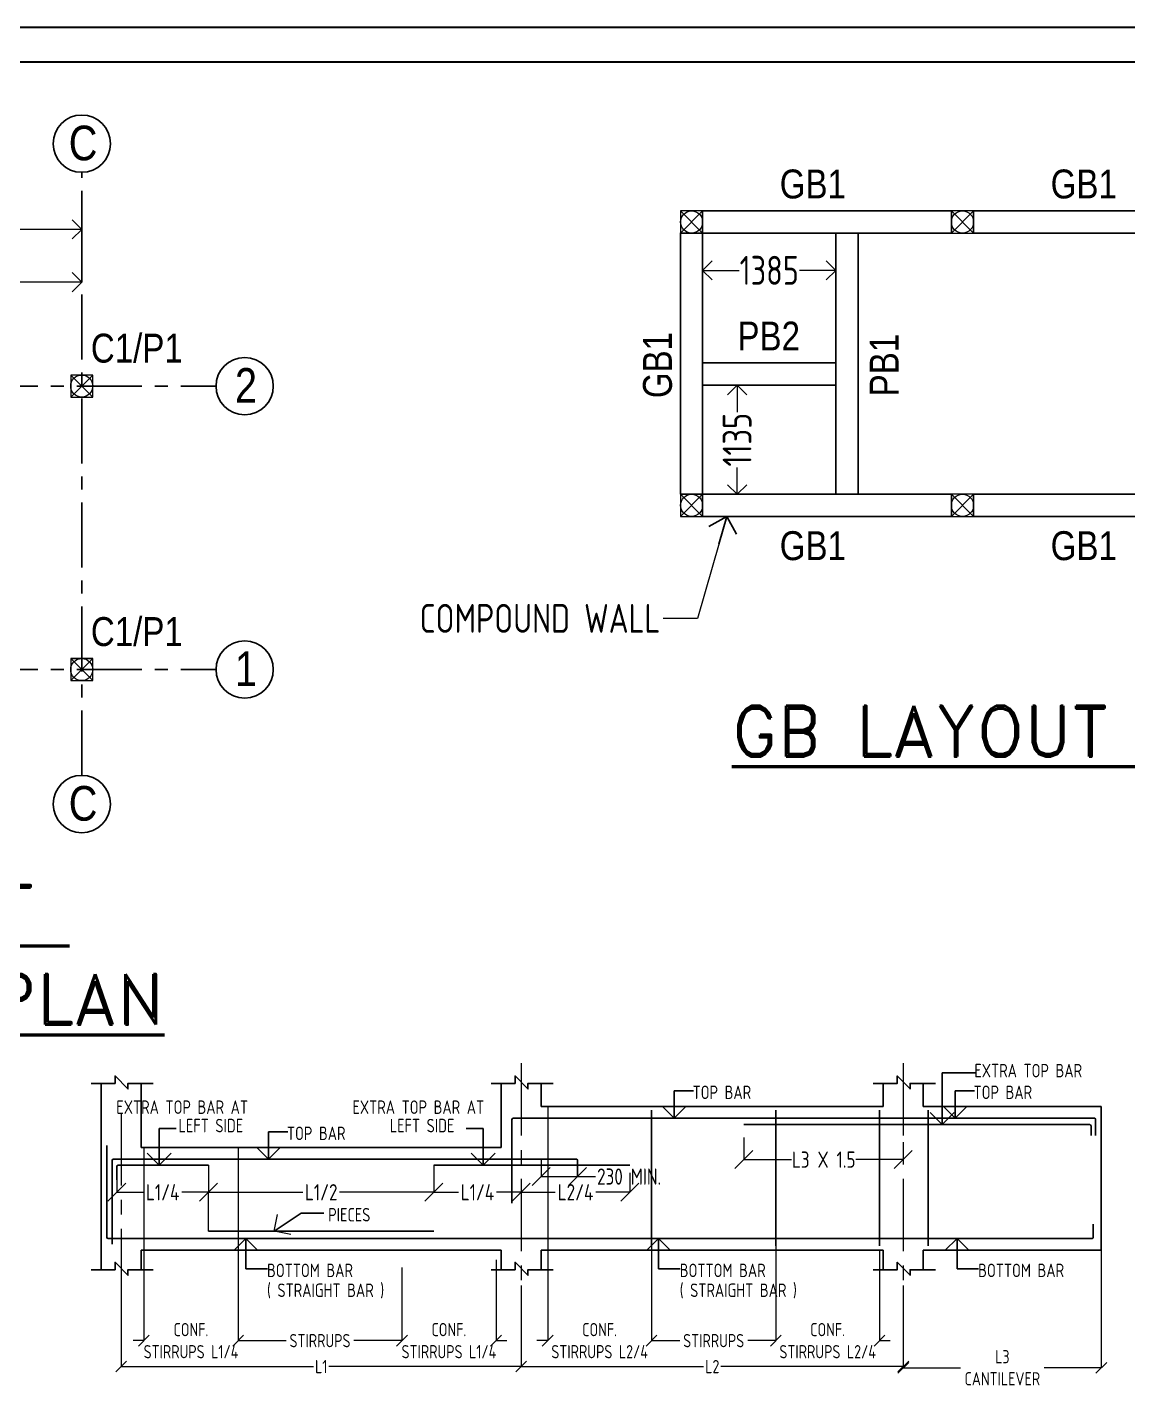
# Model space of a CAD drawing. Header units: inches. Extents: x -605 to 2991212, y -2872845 to 0.
# Drawn here: x 2343045 to 2354475, y -2798956 to -2784738 of the extents above; entities that cross this region are included whole.
import ezdxf
from ezdxf.enums import TextEntityAlignment as Align

# ---------------------------------------------------------------- set-up
doc = ezdxf.new("R2010")
doc.units = ezdxf.units.IN
doc.header["$LTSCALE"] = 600
doc.header["$MEASUREMENT"] = 0
doc.linetypes.add('CENTER', pattern=[2, 1.25, -0.25, 0.25, -0.25])
doc.linetypes.add('CONTINOUS', pattern=[0])
for name, color, linetype, lineweight in [('CENTRE LINE', 251, 'CENTER', 0), ('DIM', 251, 'Continuous', 0), ('PV_TEXT_ROMANS', 7, 'Continuous', 0), ('rDIMension', 1, 'Continuous', 18), ('rRCC 1', 3, 'Continuous', 25), ('rRCC 2', 40, 'Continuous', 15), ('rREINF 1', 1, 'Continuous', 25), ('rSHEET', 2, 'Continuous', 30), ('TEXT6', 6, 'Continuous', 50)]:
    doc.layers.add(name, color=color, linetype=linetype, lineweight=lineweight)
doc.layers.add('rFOUNDATION', color=7, linetype='CONTINOUS', lineweight=15, true_color=0xd26722)
doc.layers.add('SnT-CENTER2', color=8, linetype='CENTER')
doc.layers.add('SnT-ROAD', color=25, linetype='Continuous')
doc.styles.add('DIM', font='geniso.shx', dxfattribs={"width": 0.85})
doc.styles.add('J.P', font='ARIALN.TTF')
doc.styles.add('ROMAND', font='romand.shx')
doc.dimstyles.new('ST-100', dxfattribs={"dimscale": 100, "dimtxt": 2.5, "dimasz": 2, "dimexe": 0.18, "dimexo": 0.0625, "dimgap": 0.2, "dimtad": 0, "dimdec": 0, "dimzin": 0, "dimdsep": 46, "dimtxsty": 'DIM', "dimblk": 'OPEN90', "dimcen": 0.09, "dimclrd": 256, "dimclrt": 7, "dimadec": 0, "dimazin": 0, "dimtfac": 1, "dimtdec": 0, "dimtofl": 0, "dimtmove": 0, "dimatfit": 3, "dimldrblk": 'OPEN90', "dimfxl": 1, "dimtolj": 1, "dimtzin": 0, "dimlwd": -1, "dimarcsym": 0})
doc.dimstyles.new('ST-150', dxfattribs={"dimscale": 75, "dimtxt": 3, "dimasz": 2, "dimexe": 0.18, "dimexo": 0.0625, "dimgap": 0.2, "dimtad": 0, "dimdec": 0, "dimlfac": 2, "dimzin": 0, "dimdsep": 46, "dimtxsty": 'DIM', "dimblk": 'OPEN90', "dimcen": 0.09, "dimclrd": 256, "dimclrt": 7, "dimadec": 0, "dimazin": 0, "dimtfac": 1, "dimtdec": 0, "dimtofl": 0, "dimtmove": 0, "dimatfit": 3, "dimldrblk": 'OPEN90', "dimfxl": 1, "dimtolj": 1, "dimtzin": 0, "dimlwd": -1, "dimarcsym": 0})

# ---------------------------------------------------------------- blocks, each defined once
blk = doc.blocks.new('_Open90')
at = {"color": 0, "linetype": 'ByBlock', "lineweight": -2}
for p, q in [((-0.5, 0.5), (0, 0)), ((0, 0), (-1, 0)), ((0, 0), (-0.5, -0.5))]:
    blk.add_line(p, q, dxfattribs=at)
blk = doc.blocks.new('*D2140')
at = {"layer": 'Defpoints', "color": 0}
for p in [(2343610, -2786970), (2340795, -2787385), (2343610, -2787385)]:
    blk.add_point(p, dxfattribs=at)
at = {"layer": 'rDIMension', "color": 0, "linetype": 'ByBlock', "lineweight": -2}
for p, q in [((2343610, -2786970), (2343610, -2787385)), ((2340795, -2787385), (2340795, -2787385))]:
    blk.add_line(p, q, dxfattribs=at)
at = {"layer": 'rDIMension'}
for p, q in [((2340995, -2787385), (2341889, -2787385)), ((2343410, -2787385), (2342515, -2787385))]:
    blk.add_line(p, q, dxfattribs=at)
at = {"layer": 'rDIMension', "xscale": 200, "yscale": 200, "zscale": 200, "rotation": 180}
blk.add_blockref('_Open90', (2340795, -2787385), dxfattribs=at)
at = {"layer": 'rDIMension', "xscale": 200, "yscale": 200, "zscale": 200}
blk.add_blockref('_Open90', (2343610, -2787385), dxfattribs=at)
at = {"layer": 'rDIMension', "color": 7, "insert": (2342202, -2787385), "char_height": 300, "attachment_point": 5, "style": 'DIM'}
blk.add_mtext('\\A1;2815', dxfattribs=at)
blk = doc.blocks.new('*D2141')
at = {"layer": 'Defpoints', "color": 0}
for p in [(2337980, -2786837), (2343610, -2786837), (2343610, -2786837)]:
    blk.add_point(p, dxfattribs=at)
at = {"layer": 'rDIMension', "color": 0, "linetype": 'ByBlock', "lineweight": -2}
for p, q in [((2337980, -2786837), (2337980, -2786837)), ((2343610, -2786837), (2343610, -2786837))]:
    blk.add_line(p, q, dxfattribs=at)
at = {"layer": 'rDIMension'}
for p, q in [((2338180, -2786837), (2339767, -2786837)), ((2343410, -2786837), (2341822, -2786837))]:
    blk.add_line(p, q, dxfattribs=at)
at = {"layer": 'rDIMension', "xscale": 200, "yscale": 200, "zscale": 200, "rotation": 180}
blk.add_blockref('_Open90', (2337980, -2786837), dxfattribs=at)
at = {"layer": 'rDIMension', "xscale": 200, "yscale": 200, "zscale": 200}
blk.add_blockref('_Open90', (2343610, -2786837), dxfattribs=at)
at = {"layer": 'rDIMension', "color": 7, "insert": (2340795, -2786837), "char_height": 300, "attachment_point": 5, "style": 'DIM'}
blk.add_mtext('\\A1;5630 COL. C/C', dxfattribs=at)
blk = doc.blocks.new('_Oblique')
at = {"color": 0, "lineweight": -2}
blk.add_line((-0.5, -0.5), (0.5, 0.5), dxfattribs=at)
blk = doc.blocks.new('*D2600')
at = {"layer": 'Defpoints', "color": 0}
for p in [(1429291, -842025), (1430073, -842025), (1430073, -843628)]:
    blk.add_point(p, dxfattribs=at)
at = {"layer": 'rDIMension', "color": 0, "lineweight": -2}
for p, q in [((1429291, -842025), (1429291, -843628)), ((1430073, -842025), (1430073, -843628))]:
    blk.add_line(p, q, dxfattribs=at)
at = {"layer": 'rDIMension'}
for p, q in [((1429291, -843628), (1429201, -843628)), ((1430073, -843628), (1430163, -843628))]:
    blk.add_line(p, q, dxfattribs=at)
at = {"layer": 'rDIMension', "xscale": 90, "yscale": 90, "zscale": 90}
blk.add_blockref('_Oblique', (1429291, -843628), dxfattribs=at)
at = {"layer": 'rDIMension', "xscale": 90, "yscale": 90, "zscale": 90, "rotation": 180}
blk.add_blockref('_Oblique', (1430073, -843628), dxfattribs=at)
at = {"layer": 'rDIMension', "color": 7, "insert": (1429682, -843628), "char_height": 110, "attachment_point": 5, "style": 'DIM'}
blk.add_mtext('\\A1;CONF.\\PSTIRRUPS L1/4', dxfattribs=at)
blk = doc.blocks.new('*D2601')
at = {"layer": 'Defpoints', "color": 0}
for p in [(1429066, -842292), (1429827, -842396), (1429827, -842720)]:
    blk.add_point(p, dxfattribs=at)
at = {"layer": 'rDIMension', "color": 0, "lineweight": -2}
for p, q in [((1429066, -842292), (1429066, -842396)), ((1429827, -842720), (1429827, -842396))]:
    blk.add_line(p, q, dxfattribs=at)
at = {"layer": 'rDIMension'}
for p, q in [((1429066, -842396), (1429289, -842396)), ((1429827, -842396), (1429605, -842396))]:
    blk.add_line(p, q, dxfattribs=at)
at = {"layer": 'rDIMension', "xscale": 149.45, "yscale": 149.45, "zscale": 149.45, "rotation": 180}
blk.add_blockref('_Oblique', (1429066, -842396), dxfattribs=at)
at = {"layer": 'rDIMension', "xscale": 149.45, "yscale": 149.45, "zscale": 149.45}
blk.add_blockref('_Oblique', (1429827, -842396), dxfattribs=at)
at = {"layer": 'rDIMension', "color": 7, "insert": (1429447, -842396), "char_height": 135, "attachment_point": 5, "style": 'DIM'}
blk.add_mtext('\\A1;L1/4', dxfattribs=at)
blk = doc.blocks.new('*D2602')
at = {"layer": 'Defpoints', "color": 0}
for p in [(1432214, -842958), (1431433, -843021), (1432214, -843628)]:
    blk.add_point(p, dxfattribs=at)
at = {"layer": 'rDIMension', "color": 0, "lineweight": -2}
for p, q in [((1432214, -842958), (1432214, -843628)), ((1431433, -843021), (1431433, -843628))]:
    blk.add_line(p, q, dxfattribs=at)
at = {"layer": 'rDIMension'}
for p, q in [((1431433, -843628), (1431343, -843628)), ((1432214, -843628), (1432304, -843628))]:
    blk.add_line(p, q, dxfattribs=at)
at = {"layer": 'rDIMension', "xscale": 90, "yscale": 90, "zscale": 90}
blk.add_blockref('_Oblique', (1431433, -843628), dxfattribs=at)
at = {"layer": 'rDIMension', "xscale": 90, "yscale": 90, "zscale": 90, "rotation": 180}
blk.add_blockref('_Oblique', (1432214, -843628), dxfattribs=at)
at = {"layer": 'rDIMension', "color": 7, "insert": (1431823, -843628), "char_height": 110, "attachment_point": 5, "style": 'DIM'}
blk.add_mtext('\\A1;CONF.\\PSTIRRUPS L1/4', dxfattribs=at)
blk = doc.blocks.new('*D2603')
at = {"layer": 'Defpoints', "color": 0}
for p in [(1431433, -843132), (1430073, -843446), (1431433, -843628)]:
    blk.add_point(p, dxfattribs=at)
at = {"layer": 'rDIMension', "color": 0, "lineweight": -2}
for p, q in [((1431433, -843132), (1431433, -843628)), ((1430073, -843446), (1430073, -843628))]:
    blk.add_line(p, q, dxfattribs=at)
at = {"layer": 'rDIMension'}
for p, q in [((1430073, -843628), (1430471, -843628)), ((1431433, -843628), (1431034, -843628))]:
    blk.add_line(p, q, dxfattribs=at)
at = {"layer": 'rDIMension', "xscale": 90, "yscale": 90, "zscale": 90, "rotation": 180}
blk.add_blockref('_Oblique', (1430073, -843628), dxfattribs=at)
at = {"layer": 'rDIMension', "xscale": 90, "yscale": 90, "zscale": 90}
blk.add_blockref('_Oblique', (1431433, -843628), dxfattribs=at)
at = {"layer": 'rDIMension', "color": 7, "insert": (1430753, -843628), "char_height": 110, "attachment_point": 5, "style": 'DIM'}
blk.add_mtext('\\A1;STIRRUPS', dxfattribs=at)
blk = doc.blocks.new('*D2604')
at = {"layer": 'Defpoints', "color": 0}
for p in [(1431698, -842310), (1432423, -842292), (1431698, -842396)]:
    blk.add_point(p, dxfattribs=at)
at = {"layer": 'rDIMension', "color": 0, "lineweight": -2}
for p, q in [((1431698, -842310), (1431698, -842396)), ((1432423, -842292), (1432423, -842396))]:
    blk.add_line(p, q, dxfattribs=at)
at = {"layer": 'rDIMension'}
for p, q in [((1431698, -842396), (1431902, -842396)), ((1432423, -842396), (1432218, -842396))]:
    blk.add_line(p, q, dxfattribs=at)
at = {"layer": 'rDIMension', "xscale": 149.45, "yscale": 149.45, "zscale": 149.45, "rotation": 180}
blk.add_blockref('_Oblique', (1431698, -842396), dxfattribs=at)
at = {"layer": 'rDIMension', "xscale": 149.45, "yscale": 149.45, "zscale": 149.45}
blk.add_blockref('_Oblique', (1432423, -842396), dxfattribs=at)
at = {"layer": 'rDIMension', "color": 7, "insert": (1432060, -842396), "char_height": 135, "attachment_point": 5, "style": 'DIM'}
blk.add_mtext('\\A1;L1/4', dxfattribs=at)
blk = doc.blocks.new('*D2605')
at = {"layer": 'Defpoints', "color": 0}
for p in [(1429827, -842172), (1431698, -842172), (1431698, -842396)]:
    blk.add_point(p, dxfattribs=at)
at = {"layer": 'rDIMension', "color": 0, "lineweight": -2}
for p, q in [((1429827, -842172), (1429827, -842396)), ((1431698, -842172), (1431698, -842396))]:
    blk.add_line(p, q, dxfattribs=at)
at = {"layer": 'rDIMension'}
for p, q in [((1429827, -842396), (1430611, -842396)), ((1431698, -842396), (1430914, -842396))]:
    blk.add_line(p, q, dxfattribs=at)
at = {"layer": 'rDIMension', "xscale": 149.45, "yscale": 149.45, "zscale": 149.45, "rotation": 180}
blk.add_blockref('_Oblique', (1429827, -842396), dxfattribs=at)
at = {"layer": 'rDIMension', "xscale": 149.45, "yscale": 149.45, "zscale": 149.45}
blk.add_blockref('_Oblique', (1431698, -842396), dxfattribs=at)
at = {"layer": 'rDIMension', "color": 7, "insert": (1430763, -842396), "char_height": 135, "attachment_point": 5, "style": 'DIM'}
blk.add_mtext('\\A1;L1/2', dxfattribs=at)
blk = doc.blocks.new('*D2606')
at = {"layer": 'Defpoints', "color": 0}
for p in [(1432589, -842122), (1432891, -842266), (1432891, -842266)]:
    blk.add_point(p, dxfattribs=at)
at = {"layer": 'rDIMension', "color": 0, "lineweight": -2}
for p, q in [((1432589, -842122), (1432589, -842266)), ((1432891, -842266), (1432891, -842266))]:
    blk.add_line(p, q, dxfattribs=at)
at = {"layer": 'rDIMension'}
for p, q in [((1432589, -842266), (1432891, -842266)), ((1432891, -842266), (1433041, -842266))]:
    blk.add_line(p, q, dxfattribs=at)
at = {"layer": 'rDIMension', "xscale": 149.45, "yscale": 149.45, "zscale": 149.45, "rotation": 180}
blk.add_blockref('_Oblique', (1432589, -842266), dxfattribs=at)
at = {"layer": 'rDIMension', "xscale": 149.45, "yscale": 149.45, "zscale": 149.45}
blk.add_blockref('_Oblique', (1432891, -842266), dxfattribs=at)
at = {"layer": 'rDIMension', "color": 7, "insert": (1433319, -842266), "char_height": 135, "attachment_point": 5, "style": 'DIM'}
blk.add_mtext('\\A1;230 MIN.', dxfattribs=at)
blk = doc.blocks.new('*D2607')
at = {"layer": 'Defpoints', "color": 0}
for p in [(1432423, -842292), (1433325, -842234), (1433325, -842396)]:
    blk.add_point(p, dxfattribs=at)
at = {"layer": 'rDIMension', "color": 0, "lineweight": -2}
for p, q in [((1432423, -842292), (1432423, -842396)), ((1433325, -842234), (1433325, -842396))]:
    blk.add_line(p, q, dxfattribs=at)
at = {"layer": 'rDIMension'}
for p, q in [((1432423, -842396), (1432705, -842396)), ((1433325, -842396), (1433043, -842396))]:
    blk.add_line(p, q, dxfattribs=at)
at = {"layer": 'rDIMension', "xscale": 149.45, "yscale": 149.45, "zscale": 149.45, "rotation": 180}
blk.add_blockref('_Oblique', (1432423, -842396), dxfattribs=at)
at = {"layer": 'rDIMension', "xscale": 149.45, "yscale": 149.45, "zscale": 149.45}
blk.add_blockref('_Oblique', (1433325, -842396), dxfattribs=at)
at = {"layer": 'rDIMension', "color": 7, "insert": (1432874, -842396), "char_height": 135, "attachment_point": 5, "style": 'DIM'}
blk.add_mtext('\\A1;L2/4', dxfattribs=at)
blk = doc.blocks.new('*D2608')
at = {"layer": 'Defpoints', "color": 0}
for p in [(1432643, -841685), (1433505, -842877), (1433505, -843628)]:
    blk.add_point(p, dxfattribs=at)
at = {"layer": 'rDIMension', "color": 0, "lineweight": -2}
for p, q in [((1432643, -841685), (1432643, -843628)), ((1433505, -842877), (1433505, -843628))]:
    blk.add_line(p, q, dxfattribs=at)
at = {"layer": 'rDIMension'}
for p, q in [((1432643, -843628), (1432553, -843628)), ((1433505, -843628), (1433595, -843628))]:
    blk.add_line(p, q, dxfattribs=at)
at = {"layer": 'rDIMension', "xscale": 90, "yscale": 90, "zscale": 90}
blk.add_blockref('_Oblique', (1432643, -843628), dxfattribs=at)
at = {"layer": 'rDIMension', "xscale": 90, "yscale": 90, "zscale": 90, "rotation": 180}
blk.add_blockref('_Oblique', (1433505, -843628), dxfattribs=at)
at = {"layer": 'rDIMension', "color": 7, "insert": (1433074, -843628), "char_height": 110, "attachment_point": 5, "style": 'DIM'}
blk.add_mtext('\\A1;CONF.\\PSTIRRUPS L2/4', dxfattribs=at)
blk = doc.blocks.new('*D2609')
at = {"layer": 'Defpoints', "color": 0}
for p in [(1432423, -843171), (1435595, -843171), (1435595, -843843)]:
    blk.add_point(p, dxfattribs=at)
at = {"layer": 'rDIMension', "color": 0, "lineweight": -2}
for p, q in [((1432423, -843171), (1432423, -843843)), ((1435595, -843171), (1435595, -843843))]:
    blk.add_line(p, q, dxfattribs=at)
at = {"layer": 'rDIMension'}
for p, q in [((1432423, -843843), (1433937, -843843)), ((1435595, -843843), (1434080, -843843))]:
    blk.add_line(p, q, dxfattribs=at)
at = {"layer": 'rDIMension', "xscale": 90, "yscale": 90, "zscale": 90, "rotation": 180}
blk.add_blockref('_Oblique', (1432423, -843843), dxfattribs=at)
at = {"layer": 'rDIMension', "xscale": 90, "yscale": 90, "zscale": 90}
blk.add_blockref('_Oblique', (1435595, -843843), dxfattribs=at)
at = {"layer": 'rDIMension', "color": 7, "insert": (1434009, -843843), "char_height": 110, "attachment_point": 5, "style": 'DIM'}
blk.add_mtext('\\A1;L2', dxfattribs=at)
blk = doc.blocks.new('*D2610')
at = {"layer": 'Defpoints', "color": 0}
for p in [(1429102, -843171), (1432423, -843171), (1429102, -843843)]:
    blk.add_point(p, dxfattribs=at)
at = {"layer": 'rDIMension', "color": 0, "lineweight": -2}
for p, q in [((1429102, -843171), (1429102, -843843)), ((1432423, -843171), (1432423, -843843))]:
    blk.add_line(p, q, dxfattribs=at)
at = {"layer": 'rDIMension'}
for p, q in [((1429102, -843843), (1430700, -843843)), ((1432423, -843843), (1430825, -843843))]:
    blk.add_line(p, q, dxfattribs=at)
at = {"layer": 'rDIMension', "xscale": 90, "yscale": 90, "zscale": 90, "rotation": 180}
blk.add_blockref('_Oblique', (1429102, -843843), dxfattribs=at)
at = {"layer": 'rDIMension', "xscale": 90, "yscale": 90, "zscale": 90}
blk.add_blockref('_Oblique', (1432423, -843843), dxfattribs=at)
at = {"layer": 'rDIMension', "color": 7, "insert": (1430763, -843843), "char_height": 110, "attachment_point": 5, "style": 'DIM'}
blk.add_mtext('\\A1;L1', dxfattribs=at)
blk = doc.blocks.new('*D2611')
at = {"layer": 'Defpoints', "color": 0}
for p in [(1433505, -842841), (1434537, -842841), (1434537, -843628)]:
    blk.add_point(p, dxfattribs=at)
at = {"layer": 'rDIMension', "color": 0, "lineweight": -2}
for p, q in [((1433505, -842841), (1433505, -843628)), ((1434537, -842841), (1434537, -843628))]:
    blk.add_line(p, q, dxfattribs=at)
at = {"layer": 'rDIMension'}
for p, q in [((1433505, -843628), (1433739, -843628)), ((1434537, -843628), (1434303, -843628))]:
    blk.add_line(p, q, dxfattribs=at)
at = {"layer": 'rDIMension', "xscale": 90, "yscale": 90, "zscale": 90, "rotation": 180}
blk.add_blockref('_Oblique', (1433505, -843628), dxfattribs=at)
at = {"layer": 'rDIMension', "xscale": 90, "yscale": 90, "zscale": 90}
blk.add_blockref('_Oblique', (1434537, -843628), dxfattribs=at)
at = {"layer": 'rDIMension', "color": 7, "insert": (1434021, -843628), "char_height": 110, "attachment_point": 5, "style": 'DIM'}
blk.add_mtext('\\A1;STIRRUPS', dxfattribs=at)
blk = doc.blocks.new('*D2612')
at = {"layer": 'Defpoints', "color": 0}
for p in [(1434537, -842841), (1435397, -842877), (1435397, -843628)]:
    blk.add_point(p, dxfattribs=at)
at = {"layer": 'rDIMension', "color": 0, "lineweight": -2}
for p, q in [((1434537, -842841), (1434537, -843628)), ((1435397, -842877), (1435397, -843628))]:
    blk.add_line(p, q, dxfattribs=at)
at = {"layer": 'rDIMension'}
for p, q in [((1434537, -843628), (1434447, -843628)), ((1435397, -843628), (1435487, -843628))]:
    blk.add_line(p, q, dxfattribs=at)
at = {"layer": 'rDIMension', "xscale": 90, "yscale": 90, "zscale": 90}
blk.add_blockref('_Oblique', (1434537, -843628), dxfattribs=at)
at = {"layer": 'rDIMension', "xscale": 90, "yscale": 90, "zscale": 90, "rotation": 180}
blk.add_blockref('_Oblique', (1435397, -843628), dxfattribs=at)
at = {"layer": 'rDIMension', "color": 7, "insert": (1434967, -843628), "char_height": 110, "attachment_point": 5, "style": 'DIM'}
blk.add_mtext('\\A1;CONF.\\PSTIRRUPS L2/4', dxfattribs=at)
blk = doc.blocks.new('*D2613')
at = {"layer": 'Defpoints', "color": 0}
for p in [(1434272, -841942), (1435595, -841980), (1435595, -842125)]:
    blk.add_point(p, dxfattribs=at)
at = {"layer": 'rDIMension', "color": 0, "lineweight": -2}
for p, q in [((1434272, -841942), (1434272, -842125)), ((1435595, -841980), (1435595, -842125))]:
    blk.add_line(p, q, dxfattribs=at)
at = {"layer": 'rDIMension'}
for p, q in [((1434272, -842125), (1434667, -842125)), ((1435595, -842125), (1435200, -842125))]:
    blk.add_line(p, q, dxfattribs=at)
at = {"layer": 'rDIMension', "xscale": 149.45, "yscale": 149.45, "zscale": 149.45, "rotation": 180}
blk.add_blockref('_Oblique', (1434272, -842125), dxfattribs=at)
at = {"layer": 'rDIMension', "xscale": 149.45, "yscale": 149.45, "zscale": 149.45}
blk.add_blockref('_Oblique', (1435595, -842125), dxfattribs=at)
at = {"layer": 'rDIMension', "color": 7, "insert": (1434934, -842125), "char_height": 135, "attachment_point": 5, "style": 'DIM'}
blk.add_mtext('\\A1;L3 X 1.5', dxfattribs=at)
blk = doc.blocks.new('*D2614')
at = {"layer": 'Defpoints', "color": 0}
for p in [(1437238, -842877), (1435595, -843171), (1437238, -843853)]:
    blk.add_point(p, dxfattribs=at)
at = {"layer": 'rDIMension', "color": 0, "lineweight": -2}
for p, q in [((1437238, -842877), (1437238, -843853)), ((1435595, -843171), (1435595, -843853))]:
    blk.add_line(p, q, dxfattribs=at)
at = {"layer": 'rDIMension'}
for p, q in [((1435595, -843853), (1436069, -843853)), ((1437238, -843853), (1436764, -843853))]:
    blk.add_line(p, q, dxfattribs=at)
at = {"layer": 'rDIMension', "xscale": 90, "yscale": 90, "zscale": 90, "rotation": 180}
blk.add_blockref('_Oblique', (1435595, -843853), dxfattribs=at)
at = {"layer": 'rDIMension', "xscale": 90, "yscale": 90, "zscale": 90}
blk.add_blockref('_Oblique', (1437238, -843853), dxfattribs=at)
at = {"layer": 'rDIMension', "color": 7, "insert": (1436417, -843853), "char_height": 110, "attachment_point": 5, "style": 'DIM'}
blk.add_mtext('\\A1;L3\\PCANTILEVER', dxfattribs=at)
blk = doc.blocks.new('*D2143')
at = {"layer": 'Defpoints', "color": 0}
for p in [(2350060, -2787153), (2351445, -2787153), (2351445, -2787263)]:
    blk.add_point(p, dxfattribs=at)
at = {"layer": 'rDIMension', "color": 0, "linetype": 'ByBlock', "lineweight": -2}
for p, q in [((2350060, -2787153), (2350060, -2787263)), ((2351445, -2787153), (2351445, -2787263))]:
    blk.add_line(p, q, dxfattribs=at)
at = {"layer": 'rDIMension'}
for p, q in [((2350260, -2787263), (2350439, -2787263)), ((2351245, -2787263), (2351066, -2787263))]:
    blk.add_line(p, q, dxfattribs=at)
at = {"layer": 'rDIMension', "xscale": 200, "yscale": 200, "zscale": 200, "rotation": 180}
blk.add_blockref('_Open90', (2350060, -2787263), dxfattribs=at)
at = {"layer": 'rDIMension', "xscale": 200, "yscale": 200, "zscale": 200}
blk.add_blockref('_Open90', (2351445, -2787263), dxfattribs=at)
at = {"layer": 'rDIMension', "color": 7, "insert": (2350752, -2787263), "char_height": 300, "attachment_point": 5, "style": 'DIM'}
blk.add_mtext('\\A1;1385', dxfattribs=at)
blk = doc.blocks.new('*D2144')
at = {"layer": 'Defpoints', "color": 0}
for p in [(2350644, -2788455), (2350418, -2789590), (2350644, -2789590)]:
    blk.add_point(p, dxfattribs=at)
at = {"layer": 'rDIMension', "color": 0, "linetype": 'ByBlock', "lineweight": -2}
for p, q in [((2350644, -2788455), (2350418, -2788455)), ((2350644, -2789590), (2350418, -2789590))]:
    blk.add_line(p, q, dxfattribs=at)
at = {"layer": 'rDIMension'}
for p, q in [((2350418, -2788655), (2350418, -2788735)), ((2350418, -2789390), (2350418, -2789311))]:
    blk.add_line(p, q, dxfattribs=at)
at = {"layer": 'rDIMension', "xscale": 200, "yscale": 200, "zscale": 200}
for p, rotation in [((2350418, -2788455), 90), ((2350418, -2789590), 270)]:
    blk.add_blockref('_Open90', p, dxfattribs=dict(at, rotation=rotation))
at = {"layer": 'rDIMension', "color": 7, "insert": (2350418, -2789023), "char_height": 300, "attachment_point": 5, "rotation": 90, "style": 'DIM'}
blk.add_mtext('\\A1;1135', dxfattribs=at)
blk = doc.blocks.new('TYPGB')
at = {"layer": 'CENTRE LINE', "color": 8, "linetype": 'CENTER', "ltscale": 0.8}
for points in [[(1432422.6, -841325.4), (1432422.6, -843171.1)], [(1435594.7, -841325.4), (1435594.7, -843171.1)], [(1429102.5, -841739.8), (1429102.5, -843171.1)]]:
    blk.add_lwpolyline(points, dxfattribs=at)
at = {"layer": 'rRCC 1'}
for p, q in [((1428936.4, -841491.9), (1428936.4, -843038.7)), ((1429268.5, -841491.9), (1429268.5, -842025.2)), ((1432256.5, -841491.9), (1432256.5, -842025.2)), ((1432588.6, -841491.9), (1432588.6, -841684.7)), ((1435428.7, -841491.9), (1435428.7, -841684.7)), ((1435760.8, -841491.9), (1435760.8, -841684.7)), ((1432588.6, -841684.7), (1435428.7, -841684.7)), ((1435760.8, -841684.7), (1437238.3, -841684.7)), ((1429268.5, -842025.2), (1432256.5, -842025.2)), ((1429268.5, -842876.8), (1429268.5, -843038.7)), ((1429268.5, -842876.8), (1432256.5, -842876.8)), ((1432256.5, -842876.8), (1432256.5, -843038.7)), ((1432588.6, -842876.8), (1432588.6, -843038.7)), ((1432588.6, -842876.8), (1435428.7, -842876.8)), ((1435428.7, -842876.8), (1435428.7, -843038.7)), ((1435760.8, -842876.8), (1435760.8, -843038.7)), ((1435760.8, -842876.8), (1437238.3, -842876.8))]:
    blk.add_line(p, q, dxfattribs=at)
for points in [[(1428853, -841491.9), (1429051.6, -841491.9), (1429051.6, -841430.6), (1429158.8, -841537.8), (1429158.8, -841491.9), (1429368.9, -841491.9)], [(1432173.1, -841491.9), (1432371.7, -841491.9), (1432371.7, -841430.6), (1432478.9, -841537.8), (1432478.9, -841491.9), (1432689.1, -841491.9)], [(1435345.3, -841491.9), (1435543.9, -841491.9), (1435543.9, -841430.6), (1435651.1, -841537.8), (1435651.1, -841491.9), (1435861.2, -841491.9)], [(1437238.3, -841684.7), (1437238.3, -842876.8)], [(1428853, -843038.7), (1429051.6, -843038.7), (1429051.6, -842977.5), (1429158.8, -843084.6), (1429158.8, -843038.7), (1429368.9, -843038.7)], [(1432173.1, -843038.7), (1432371.7, -843038.7), (1432371.7, -842977.5), (1432478.9, -843084.6), (1432478.9, -843038.7), (1432689.1, -843038.7)], [(1435345.3, -843038.7), (1435543.9, -843038.7), (1435543.9, -842977.5), (1435651.1, -843084.6), (1435651.1, -843038.7), (1435861.2, -843038.7)]]:
    blk.add_lwpolyline(points, dxfattribs=at)
at = {"layer": 'rREINF 1'}
for p, q in [((1432346.6, -841792.3), (1432346.6, -842486.8)), ((1428982.9, -842007.8), (1428982.9, -842768.6)), ((1429026.5, -842132.8), (1429026.5, -842827.3))]:
    blk.add_line(p, q, dxfattribs=at)
for points in [[(1433504.8, -842840.7), (1433504.8, -841714.6)], [(1434536.8, -842840.7), (1434536.8, -841714.6)], [(1435397.3, -842840.7), (1435397.3, -841714.6)], [(1435802.3, -842840.7), (1435802.3, -841714.6)], [(1431697.6, -842171.8), (1433325, -842171.8)], [(1429827.5, -842719.7), (1431697.6, -842719.7)]]:
    blk.add_lwpolyline(points, dxfattribs=at)
for points in [[(1432357.8, -841781.1), (1437180.1, -841781.1, -0.4142136), (1437191.4, -841792.3), (1437191.4, -841925.4)], [(1434272.3, -841834.3), (1437142, -841834.3, -0.4142136), (1437153.3, -841845.5), (1437153.3, -841925.4)], [(1429037.7, -842121.6), (1432880.1, -842121.6, -0.4142136), (1432891.3, -842132.8), (1432891.3, -842265.8)], [(1429066.2, -842291.9), (1429066.2, -842183, -0.4142136), (1429077.4, -842171.8), (1429827.5, -842171.8)], [(1428994.1, -842779.8), (1437159.8, -842779.8, 0.4142136), (1437171, -842768.6), (1437171, -842661.3)]]:
    blk.add_lwpolyline(points, format="xyb", dxfattribs=at)
for centre, start, end in [((1432357.8, -841792.3), 90, 180), ((1429037.7, -842132.8), 90, 180), ((1428994.1, -842768.6), 180, 270)]:
    blk.add_arc(centre, 11.2, start, end, dxfattribs=at)
at = {"layer": 'rREINF 1', "color": 7, "linetype": 'ByBlock', "style": 'DIM', "width": 0.85}
for s, height, p in [('EXTRA TOP BAR', 112.058, (1436184.5, -841442.2)), ('TOP BAR', 112.06, (1433845.6, -841622.4)), ('TOP BAR', 112.06, (1436177.9, -841622.4)), ('EXTRA TOP BAR AT ', 112.058, (1429062.2, -841745.5)), ('EXTRA TOP BAR AT ', 112.058, (1431022.2, -841745.5)), ('LEFT SIDE', 112.06, (1429578.2, -841898.4)), ('TOP BAR', 112.06, (1430478.2, -841962.8)), ('LEFT SIDE', 112.06, (1431331.9, -841898.4)), ('PIECES', 112.06, (1430821.2, -842638.7)), ('BOTTOM BAR', 112.06, (1430313.3, -843100.8)), ('BOTTOM BAR', 112.06, (1433739.1, -843100.8)), ('BOTTOM BAR', 112.06, (1436216.3, -843100.8)), ('( STRAIGHT BAR )', 112.058, (1430313.3, -843265.6)), ('( STRAIGHT BAR )', 112.058, (1433739.1, -843265.6))]:
    blk.add_text(s, height=height, dxfattribs=at).set_placement(p)
at = {"layer": 'rDIMension', "linetype": 'ByBlock'}
for base, p1, p2, text, picture, middle in [((1433504.8, -843628), (1432642.9, -841684.7), (1433504.8, -842876.8), 'CONF.\\PSTIRRUPS L2/4', '*D2608', (1433073.9, -843628)), ((1430072.7, -843628), (1429291.3, -842025.2), (1430072.7, -842025.2), 'CONF.\\PSTIRRUPS L1/4', '*D2600', (1429682, -843628)), ((1435397.3, -843628), (1434536.8, -842840.7), (1435397.3, -842876.8), 'CONF.\\PSTIRRUPS L2/4', '*D2612', (1434967, -843628)), ((1432214, -843628), (1431432.6, -843020.6), (1432214, -842957.8), 'CONF.\\PSTIRRUPS L1/4', '*D2602', (1431823.3, -843628))]:
    dim = blk.add_linear_dim(base=base, p1=p1, p2=p2, text=text, dimstyle='ST-100', override={"dimtxt": 1.1, "dimasz": 0.9, "dimexe": 0, "dimexo": 0, "dimblk": 'Oblique', "dimldrblk": 'Oblique', "dimfxl": 3, "dimtfillclr": 256, "dimarcsym": 1}, dxfattribs=at)
    dim.commit()
    dim.dimension.update_dxf_attribs({"geometry": picture, "text_midpoint": middle, "dimtype": 160})
for base, p1, p2, text, override, picture, middle in [((1435594.7, -842125), (1434272.3, -841942), (1435594.7, -841979.6), 'L3 X 1.5', {"dimtxt": 1.35, "dimasz": 1.4945, "dimexe": 0, "dimexo": 0, "dimblk": 'Oblique', "dimldrblk": 'Oblique', "dimfxl": 3, "dimtfillclr": 256, "dimarcsym": 1}, '*D2613', (1434933.5, -842125)), ((1432891.3, -842265.8), (1432588.6, -842121.6), (1432891.3, -842265.8), '230 MIN.', {"dimtxt": 1.35, "dimasz": 1.4945, "dimexe": 0, "dimexo": 0, "dimblk": 'Oblique', "dimldrblk": 'Oblique', "dimfxl": 3, "dimtfillclr": 256, "dimarcsym": 1}, '*D2606', (1433318.9, -842265.8)), ((1431697.6, -842396.3), (1429827.5, -842171.8), (1431697.6, -842171.8), 'L1/2', {"dimtxt": 1.35, "dimasz": 1.4945, "dimexe": 0, "dimexo": 0, "dimblk": 'Oblique', "dimldrblk": 'Oblique', "dimfxl": 3, "dimtfillclr": 256, "dimarcsym": 1}, '*D2605', (1430762.5, -842396.3)), ((1429827.5, -842396.3), (1429066.2, -842291.9), (1429827.5, -842719.7), 'L1/4', {"dimtxt": 1.35, "dimasz": 1.4945, "dimexe": 0, "dimexo": 0, "dimblk": 'Oblique', "dimldrblk": 'Oblique', "dimfxl": 3, "dimtfillclr": 256, "dimarcsym": 1}, '*D2601', (1429446.8, -842396.3)), ((1434536.8, -843628), (1433504.8, -842840.7), (1434536.8, -842840.7), 'STIRRUPS', {"dimtxt": 1.1, "dimasz": 0.9, "dimexe": 0, "dimexo": 0, "dimblk": 'Oblique', "dimldrblk": 'Oblique', "dimfxl": 3, "dimtfillclr": 256, "dimarcsym": 1}, '*D2611', (1434020.8, -843628)), ((1437238.3, -843852.9), (1435594.7, -843171.1), (1437238.3, -842876.8), 'L3\\PCANTILEVER', {"dimtxt": 1.1, "dimasz": 0.9, "dimexe": 0, "dimexo": 0, "dimblk": 'Oblique', "dimldrblk": 'Oblique', "dimfxl": 3, "dimtfillclr": 256, "dimarcsym": 1}, '*D2614', (1436416.5, -843852.9)), ((1429102.5, -843842.8), (1432422.6, -843171.1), (1429102.5, -843171.1), 'L1', {"dimtxt": 1.1, "dimasz": 0.9, "dimexe": 0, "dimexo": 0, "dimblk": 'Oblique', "dimldrblk": 'Oblique', "dimfxl": 3, "dimtfillclr": 256, "dimarcsym": 1}, '*D2610', (1430762.5, -843842.8)), ((1431432.6, -843628), (1430072.7, -843445.6), (1431432.6, -843132.5), 'STIRRUPS', {"dimtxt": 1.1, "dimasz": 0.9, "dimexe": 0, "dimexo": 0, "dimblk": 'Oblique', "dimldrblk": 'Oblique', "dimfxl": 3, "dimtfillclr": 256, "dimarcsym": 1}, '*D2603', (1430752.6, -843628)), ((1435594.7, -843842.8), (1432422.6, -843171.1), (1435594.7, -843171.1), 'L2', {"dimtxt": 1.1, "dimasz": 0.9, "dimexe": 0, "dimexo": 0, "dimblk": 'Oblique', "dimldrblk": 'Oblique', "dimfxl": 3, "dimtfillclr": 256, "dimarcsym": 1}, '*D2609', (1434008.7, -843842.8))]:
    dim = blk.add_linear_dim(base=base, p1=p1, p2=p2, text=text, dimstyle='ST-100', override=override, dxfattribs=at)
    dim.commit()
    dim.dimension.update_dxf_attribs({"geometry": picture, "text_midpoint": middle})
for base, p2, text, picture, middle in [((1431697.6, -842396.3), (1431697.6, -842309.6), 'L1/4', '*D2604', (1432060.1, -842396.3)), ((1433325, -842396.3), (1433325, -842234.2), 'L2/4', '*D2607', (1432873.8, -842396.3))]:
    dim = blk.add_linear_dim(base=base, p1=(1432422.6, -842291.9), p2=p2, angle=180, text=text, dimstyle='ST-100', override={"dimtxt": 1.35, "dimasz": 1.4945, "dimexe": 0, "dimexo": 0, "dimblk": 'Oblique', "dimldrblk": 'Oblique', "dimfxl": 3, "dimtfillclr": 256, "dimarcsym": 1}, dxfattribs=at)
    dim.commit()
    dim.dimension.update_dxf_attribs({"geometry": picture, "text_midpoint": middle})
at = {"layer": 'rREINF 1'}
for points in [[(1435918.1, -841834.3), (1435918.1, -841403.8), (1436193.3, -841403.8)], [(1433692.7, -841781.1), (1433692.7, -841554.3), (1433854.4, -841554.3)], [(1436025, -841781.1), (1436025, -841554.3), (1436186.7, -841554.3)], [(1429417.6, -842171.8), (1429417.6, -841867.3), (1429559.2, -841867.3)], [(1430325.3, -842121.6), (1430325.3, -841894.7), (1430487, -841894.7)], [(1432107.5, -842171.8), (1432107.5, -841867.3), (1431965.9, -841867.3)], [(1430371.5, -842719.7), (1430595.8, -842570.6), (1430784.5, -842570.6)], [(1430137.7, -842779.8), (1430137.7, -843030.7), (1430316.9, -843030.7)], [(1433563.5, -842779.8), (1433563.5, -843030.7), (1433742.7, -843030.7)], [(1436040.7, -842779.8), (1436040.7, -843030.7), (1436219.9, -843030.7)]]:
    blk.add_leader(points, dimstyle='ST-100', dxfattribs=at)

msp = doc.modelspace()

# ---------------------------------------------------------------- linework, layer by layer
at = {"color": 1}
for points in [[(2350059.7, -2786645.3), (2352644.7, -2786645.3), (2352644.7, -2786875.7), (2350059.7, -2786875.7)], [(2352874.7, -2786645.7), (2355459.7, -2786645.7), (2355459.7, -2786875.3), (2352874.7, -2786875.3)], [(2349829.7, -2789590), (2350059.7, -2789590), (2350059.7, -2786875.7), (2349829.7, -2786875.7)], [(2351445.1, -2786875.3), (2351674.7, -2786875.3), (2351674.7, -2789590.3), (2351445.1, -2789590.3)], [(2350059.7, -2788225.3), (2351444.7, -2788225.3), (2351444.7, -2788455.3), (2350059.7, -2788455.3)], [(2350059.7, -2789590.3), (2352644.7, -2789590.3), (2352644.7, -2789820.3), (2350059.7, -2789820.3)], [(2352874.7, -2789590.3), (2355459.7, -2789590.3), (2355459.7, -2789820.3), (2352874.7, -2789820.3)]]:
    msp.add_lwpolyline(points, close=True, dxfattribs=at)
at = {"color": 1, "linetype": 'ByBlock'}
for centre in [(2343609.7, -2785946.7), (2345302.2, -2788465.9), (2345302.2, -2791410.5), (2343609.7, -2792808.2)]:
    msp.add_circle(centre, 297.7, dxfattribs=at)
at = {"layer": 'DIM', "color": 3, "linetype": 'ByBlock'}
for centre in [(2349944.7, -2786760.3), (2352759.7, -2786760.7), (2343609.9, -2788465.7), (2349944.7, -2789705), (2352759.7, -2789705.3), (2343609.9, -2791410.7)]:
    msp.add_circle(centre, 115, dxfattribs=at)
at = {"layer": 'rRCC 2', "color": 6}
for p, q in [((2350059.7, -2786645.3), (2349829.7, -2786875.3)), ((2350059.7, -2786875.3), (2349829.7, -2786645.3)), ((2352874.7, -2786645.7), (2352644.7, -2786875.7)), ((2352874.7, -2786875.7), (2352644.7, -2786645.7)), ((2343724.9, -2788350.7), (2343494.9, -2788580.7)), ((2343724.9, -2788580.7), (2343494.9, -2788350.7)), ((2350059.7, -2789590), (2349829.7, -2789820)), ((2350059.7, -2789820), (2349829.7, -2789590)), ((2352874.7, -2789590.3), (2352644.7, -2789820.3)), ((2352874.7, -2789820.3), (2352644.7, -2789590.3)), ((2343724.9, -2791295.7), (2343494.9, -2791525.7)), ((2343724.9, -2791525.7), (2343494.9, -2791295.7))]:
    msp.add_line(p, q, dxfattribs=at)
for points in [[(2350059.7, -2786645.3), (2349829.7, -2786645.3), (2349829.7, -2786875.3), (2350059.7, -2786875.3)], [(2352874.7, -2786645.7), (2352644.7, -2786645.7), (2352644.7, -2786875.7), (2352874.7, -2786875.7)], [(2343724.9, -2788350.7), (2343494.9, -2788350.7), (2343494.9, -2788580.7), (2343724.9, -2788580.7)], [(2350059.7, -2789590), (2349829.7, -2789590), (2349829.7, -2789820), (2350059.7, -2789820)], [(2352874.7, -2789590.3), (2352644.7, -2789590.3), (2352644.7, -2789820.3), (2352874.7, -2789820.3)], [(2343724.9, -2791295.7), (2343494.9, -2791295.7), (2343494.9, -2791525.7), (2343724.9, -2791525.7)]]:
    msp.add_lwpolyline(points, close=True, dxfattribs=at)
at = {"layer": 'rSHEET'}
msp.add_lwpolyline([(2360383.8, -2822569.3), (2360383.8, -2784738.2), (2333634.5, -2784738.2), (2333634.5, -2822569.3)], close=True, dxfattribs=at)
msp.add_lwpolyline([(2360024.2, -2821938.8), (2360024.2, -2785368.7, 0.4142136), (2359753.9, -2785098.5), (2334264.3, -2785098.5, 0.4142136), (2333994.1, -2785368.7), (2333994.1, -2821938.8, 0.4142136), (2334264.3, -2822209), (2359753.9, -2822209, 0.4142136)], format="xyb", close=True, dxfattribs=at)
at = {"layer": 'SnT-CENTER2', "color": 6, "ltscale": 0.9}
for p, q in [((2343609.7, -2792510.6), (2343609.7, -2786244.4)), ((2335998.4, -2788465.9), (2345004.6, -2788465.9)), ((2335998.4, -2791410.5), (2345004.6, -2791410.5))]:
    msp.add_line(p, q, dxfattribs=at)
at = {"layer": 'SnT-ROAD', "color": 0, "linetype": 'ByBlock'}
msp.add_lwpolyline([(2343724.9, -2791295.7), (2343494.9, -2791295.7)], dxfattribs=at)

# ---------------------------------------------------------------- block references
at = {"layer": 'rFOUNDATION', "linetype": 'ByBlock', "xscale": 1.251577802839254, "yscale": 1.251577802839254, "zscale": 1.251577802839254}
msp.add_blockref('TYPGB', (555386.2, -1742518.2), dxfattribs=at)

# ---------------------------------------------------------------- texts
at = {"layer": 'PV_TEXT_ROMANS', "attachment_point": 1, "style": 'J.P'}
for s, insert, char_height, width in [('\\pxqc;C', (2343250.5, -2785759.5), 360, 745.513), ('\\pxqc;GB1', (2350006.3, -2786215.7), 300, 2396.759), ('\\pxqc;GB1', (2350006.3, -2786215.7), 300, 2396.759), ('\\pxqc;GB1', (2352821.3, -2786215.7), 300, 2396.759), ('\\pxqc;PB2', (2349548.2, -2787795.5), 300, 2396.759), ('\\pxqc;C1/P1', (2342983.3, -2787921.4), 300, 2396.759), ('\\pxqc;2', (2344943, -2788278.7), 360, 745.513), ('\\pxqc;GB1', (2350006.3, -2789973.9), 300, 2396.759), ('\\pxqc;GB1', (2352821.3, -2789973.9), 300, 2396.759), ('\\pxqc;C1/P1', (2342983.3, -2790866.4), 300, 2396.759), ('\\pxqc;1', (2344943, -2791223.3), 360, 745.513), ('\\pxqc;C', (2343250.5, -2792621), 360, 745.513)]:
    msp.add_mtext(s, dxfattribs=dict(at, insert=insert, char_height=char_height, width=width))
at = {"layer": 'PV_TEXT_ROMANS', "char_height": 300, "width": 2396.759, "attachment_point": 1, "rotation": 90, "style": 'J.P'}
for s, insert in [('\\pxqc;GB1', (2349440.8, -2789445.6)), ('\\pxqc;PB1', (2351796.1, -2789445.6))]:
    msp.add_mtext(s, dxfattribs=dict(at, insert=insert))
at = {"layer": 'rDIMension', "color": 7, "insert": (2349620.4, -2790879.7), "char_height": 300, "width": 2863.587, "attachment_point": 6, "line_spacing_factor": 0.7, "style": 'DIM'}
msp.add_mtext('\\A1;COMPOUND WALL ', dxfattribs=at)
at = {"layer": 'TEXT6', "style": 'ROMAND'}
for s, p in [('%%UGB LAYOUT PLAN', (2353390.9, -2792052)), ('%%UEAST SIDE TOILET ', (2340174.9, -2793914.4))]:
    msp.add_text(s, height=525, dxfattribs=at).set_placement(p, align=Align.MIDDLE)
at = {"layer": 'TEXT6', "insert": (2334950.5, -2794575.4), "char_height": 525, "attachment_point": 1, "style": 'ROMAND'}
msp.add_mtext('{\\LFOUNDATION LAYOUT PLAN}', dxfattribs=at)

# ---------------------------------------------------------------- dimensions: what is measured, and where the dimension line sits
at = {"layer": 'rDIMension', "color": 1, "linetype": 'ByBlock'}
dim = msp.add_linear_dim(base=(2343609.7, -2786837.1), p1=(2337979.7, -2786837.1), p2=(2343609.7, -2786837.1), text='<> COL. C/C', dimstyle='ST-100', override={"dimtxt": 3, "dimasz": 2, "dimexe": 0, "dimexo": 0, "dimblk": 'Open90', "dimtmove": 1, "dimfxl": 1.25, "dimtfillclr": 256, "dimarcsym": 2}, dxfattribs=at)
dim.commit()
dim.dimension.update_dxf_attribs({"geometry": '*D2141', "text_midpoint": (2340794.7, -2786837.1)})
for base, p1, p2, override, picture, middle in [((2343609.7, -2787385.1), (2340794.7, -2787385.1), (2343609.7, -2786969.9), {"dimtxt": 3, "dimasz": 2, "dimexe": 0, "dimexo": 0, "dimblk": 'Open90', "dimtmove": 1, "dimfxl": 1.25, "dimtfillclr": 256, "dimarcsym": 2}, '*D2140', (2342202.2, -2787385.1)), ((2351445.1, -2787262.9), (2350059.7, -2787152.6), (2351445.1, -2787152.6), {"dimtxt": 3, "dimexe": 0, "dimexo": 0, "dimblk": 'Open90', "dimtmove": 1, "dimfxl": 1.25, "dimtfillclr": 256, "dimarcsym": 2}, '*D2143', (2350752.4, -2787262.9))]:
    dim = msp.add_linear_dim(base=base, p1=p1, p2=p2, dimstyle='ST-100', override=override, dxfattribs=at)
    dim.commit()
    dim.dimension.update_dxf_attribs({"geometry": picture, "text_midpoint": middle})
dim = msp.add_linear_dim(base=(2350417.5, -2789590.3), p1=(2350643.5, -2788455.3), p2=(2350643.5, -2789590.3), angle=90, dimstyle='ST-100', override={"dimtxt": 3, "dimexe": 0, "dimexo": 0, "dimblk": 'Open90', "dimtmove": 1, "dimfxl": 1.25, "dimtfillclr": 256, "dimarcsym": 2}, dxfattribs=at)
dim.commit()
dim.dimension.update_dxf_attribs({"geometry": '*D2144', "text_midpoint": (2350417.5, -2789022.8)})

# ---------------------------------------------------------------- leaders
at = {"layer": 'rRCC 2', "annotation_type": 0, "has_hookline": 1, "hookline_direction": 0, "horizontal_direction": (-1, 0, 0)}
msp.add_leader([(2350310.7, -2789820.3), (2350005.9, -2790879.7), (2349650.4, -2790879.7)], dimstyle='ST-150', override={"dimasz": 4}, dxfattribs=at)

doc.saveas('drawing.dxf')
